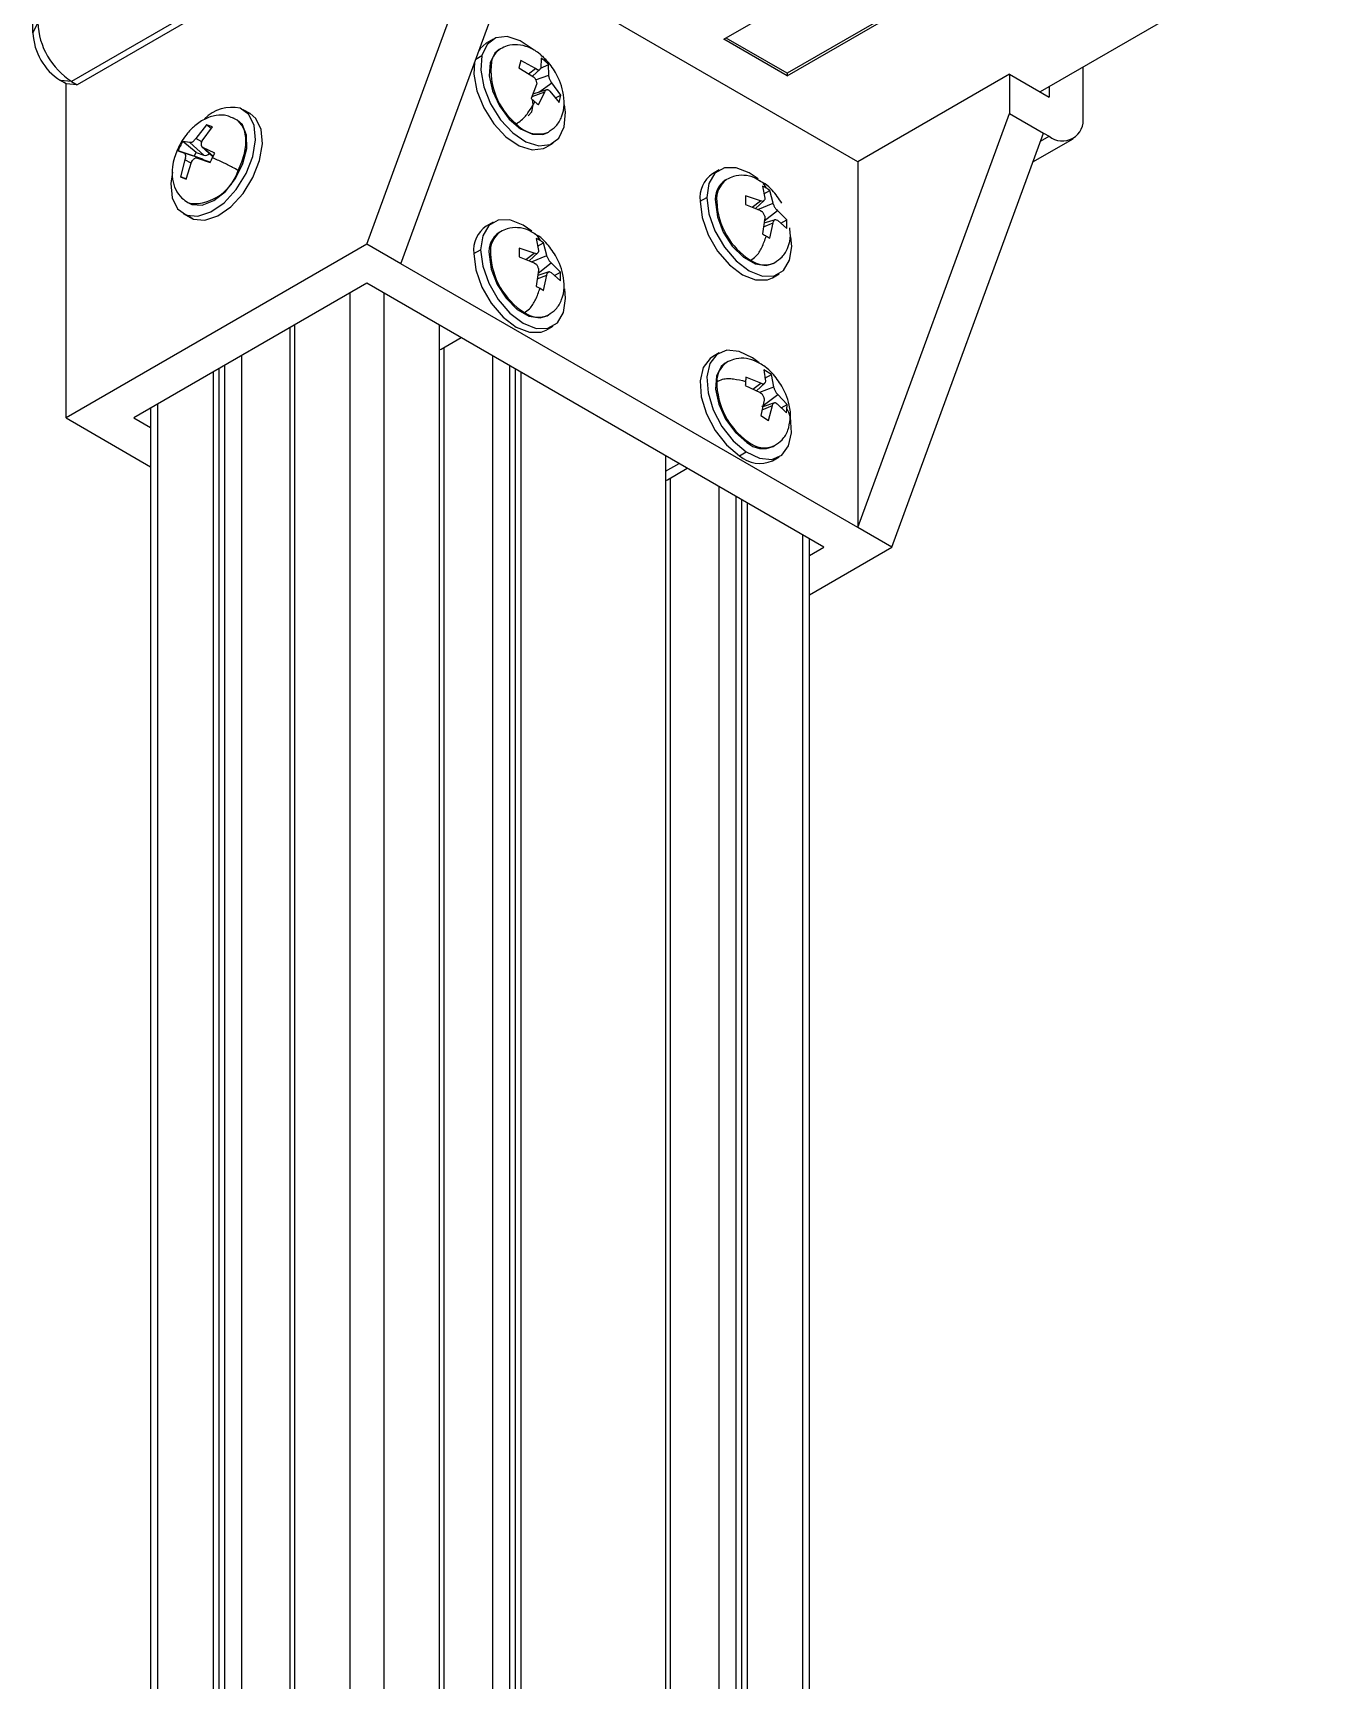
# Model space of a CAD drawing. Header units: millimetres. Extents: x 1258 to 2922, y -135 to 1239.
# Drawn here: x 1384 to 1424.1, y 805.2 to 856.6 of the extents above; entities that cross this region are included whole.
import ezdxf

# ---------------------------------------------------------------- set-up
doc = ezdxf.new("R2010")
doc.units = ezdxf.units.MM
doc.header["$LTSCALE"] = 6

msp = doc.modelspace()

# ---------------------------------------------------------------- linework, layer by layer
at = {"color": 7, "linetype": 'Continuous', "lineweight": 25}
for p, q in [((1384.027, 856.65), (1384.027, 870.694)), ((1399.026, 863.094), (1385.237, 855.134)), ((1399.203, 862.992), (1385.414, 855.032)), ((1394.465, 850.051), (1399.203, 862.992)), ((1395.526, 849.438), (1400.263, 862.38)), ((1424.128, 859.788), (1415.502, 854.808)), ((1405.617, 856.45), (1410.178, 859.082)), ((1409.809, 852.624), (1398.981, 858.875)), ((1412.087, 857.98), (1407.597, 855.388)), ((1407.597, 855.307), (1412.158, 857.94)), ((1384.177, 856.971), (1384.027, 856.65)), ((1398.407, 856.452), (1398.195, 856.329)), ((1407.597, 855.307), (1405.617, 856.45)), ((1407.597, 855.388), (1405.688, 856.49)), ((1398.636, 856.151), (1398.594, 856.127)), ((1398.315, 855.719), (1398.357, 855.743)), ((1399.272, 855.789), (1399.215, 855.561)), ((1399.215, 855.561), (1399.671, 855.277)), ((1399.735, 855.535), (1399.272, 855.789)), ((1399.637, 855.297), (1399.88, 855.517)), ((1399.777, 855.511), (1399.735, 855.535)), ((1399.896, 855.554), (1399.884, 855.523)), ((1399.915, 855.863), (1399.896, 855.554)), ((1399.905, 855.551), (1400.141, 855.668)), ((1400.152, 855.332), (1400.141, 855.668)), ((1407.597, 855.388), (1407.597, 855.307)), ((1416.845, 854.032), (1416.845, 855.584)), ((1385.237, 855.134), (1384.884, 855.166)), ((1385.061, 855.064), (1384.884, 855.166)), ((1385.061, 844.621), (1385.061, 855.064)), ((1385.414, 855.032), (1385.061, 855.064)), ((1385.237, 855.134), (1385.414, 855.032)), ((1399.767, 855.034), (1399.601, 854.596)), ((1400.08, 854.872), (1399.654, 854.736)), ((1399.671, 855.277), (1399.71, 855.239)), ((1399.774, 855.08), (1399.767, 855.034)), ((1400.149, 854.859), (1400.185, 854.831)), ((1400.152, 855.29), (1400.152, 855.332)), ((1400.249, 855.09), (1400.216, 855.131)), ((1400.526, 854.702), (1400.249, 855.09)), ((1414.547, 855.359), (1409.809, 852.624)), ((1414.547, 855.359), (1414.547, 854.134)), ((1414.547, 855.359), (1415.784, 854.645)), ((1415.784, 854.971), (1415.784, 854.645)), ((1399.827, 854.4), (1400.023, 854.812)), ((1400.023, 854.812), (1400.042, 854.847)), ((1400.185, 854.831), (1400.47, 854.474)), ((1400.355, 854.617), (1400.526, 854.702)), ((1400.47, 854.474), (1400.526, 854.702)), ((1390.372, 853.95), (1390.264, 853.993)), ((1390.372, 853.95), (1390.292, 853.987)), ((1390.414, 853.926), (1390.372, 853.95)), ((1390.814, 854.129), (1390.601, 854.251)), ((1409.809, 841.193), (1414.547, 854.134)), ((1414.547, 854.134), (1415.608, 853.522)), ((1389.114, 853.354), (1389.081, 853.308)), ((1389.456, 853.779), (1389.114, 853.354)), ((1389.318, 853.279), (1389.636, 853.713)), ((1389.636, 853.713), (1389.456, 853.779)), ((1389.598, 853.661), (1389.456, 853.779)), ((1400.094, 853.529), (1400.136, 853.553)), ((1410.87, 840.58), (1415.608, 853.522)), ((1415.278, 852.62), (1416.534, 853.346)), ((1415.608, 853.522), (1415.784, 853.42)), ((1388.563, 852.967), (1388.759, 852.891)), ((1389.07, 852.802), (1388.563, 852.967)), ((1388.593, 853.103), (1388.631, 853.116)), ((1388.926, 853.224), (1388.71, 853.26)), ((1389.126, 852.915), (1388.71, 853.26)), ((1388.759, 852.891), (1388.782, 852.874)), ((1389.31, 852.715), (1388.759, 852.891)), ((1388.957, 853.222), (1388.926, 853.224)), ((1389.366, 852.828), (1388.926, 853.224)), ((1389.07, 852.802), (1389.126, 852.915)), ((1389.31, 852.715), (1389.07, 852.802)), ((1389.126, 852.915), (1389.366, 852.828)), ((1389.295, 853.23), (1389.318, 853.279)), ((1389.337, 853.074), (1389.308, 853.095)), ((1389.309, 853.094), (1389.651, 852.782)), ((1389.712, 852.895), (1389.337, 853.074)), ((1400.07, 853.081), (1400.282, 853.204)), ((1388.779, 852.686), (1388.639, 852.149)), ((1388.795, 852.738), (1388.779, 852.686)), ((1388.819, 852.084), (1388.983, 852.611)), ((1388.983, 852.611), (1389.01, 852.66)), ((1389.133, 852.746), (1389.171, 852.741)), ((1389.57, 852.614), (1389.159, 852.745)), ((1389.171, 852.741), (1389.565, 852.602)), ((1405.478, 852.37), (1405.266, 852.247)), ((1409.809, 852.624), (1409.809, 841.193)), ((1388.639, 852.149), (1388.819, 852.084)), ((1388.821, 852.09), (1388.639, 852.149)), ((1405.707, 852.069), (1405.665, 852.045)), ((1406.826, 851.864), (1406.899, 851.483)), ((1406.883, 851.908), (1406.852, 851.939)), ((1388.872, 851.352), (1388.914, 851.328)), ((1388.914, 851.328), (1388.994, 851.291)), ((1388.994, 851.291), (1388.952, 851.315)), ((1404.877, 851.389), (1405.089, 851.511)), ((1405.355, 851.358), (1405.396, 851.382)), ((1406.766, 851.407), (1406.295, 851.557)), ((1406.295, 851.557), (1406.295, 851.289)), ((1406.295, 851.289), (1406.766, 851.102)), ((1406.606, 851.165), (1406.878, 851.412)), ((1406.808, 851.393), (1406.766, 851.407)), ((1406.872, 851.622), (1407.058, 851.729)), ((1406.899, 851.483), (1406.896, 851.444)), ((1407.163, 851.331), (1407.058, 851.729)), ((1407.172, 851.284), (1407.163, 851.331)), ((1388.727, 851.003), (1388.939, 850.881)), ((1389.039, 850.834), (1388.827, 850.957)), ((1388.939, 850.881), (1389.039, 850.834)), ((1406.766, 851.102), (1406.808, 851.074)), ((1406.899, 850.871), (1406.826, 850.37)), ((1407.224, 850.813), (1406.874, 850.702)), ((1406.896, 850.922), (1406.899, 850.871)), ((1407.163, 850.719), (1407.172, 850.762)), ((1407.296, 851.1), (1407.26, 851.132)), ((1407.26, 850.812), (1407.296, 850.795)), ((1407.589, 850.811), (1407.296, 851.1)), ((1407.296, 850.795), (1407.589, 850.542)), ((1407.402, 850.703), (1407.589, 850.811)), ((1407.589, 850.542), (1407.589, 850.811)), ((1398.407, 850.736), (1398.195, 850.613)), ((1398.636, 850.435), (1398.594, 850.411)), ((1399.754, 850.23), (1399.828, 849.85)), ((1399.812, 850.274), (1399.781, 850.306)), ((1407.058, 850.236), (1407.163, 850.719)), ((1407.741, 849.98), (1407.717, 850.283)), ((1394.465, 850.051), (1385.061, 844.621)), ((1395.526, 849.438), (1394.465, 850.051)), ((1397.806, 849.755), (1398.018, 849.877)), ((1398.284, 849.724), (1398.325, 849.748)), ((1399.695, 849.773), (1399.224, 849.924)), ((1399.224, 849.924), (1399.224, 849.655)), ((1399.535, 849.531), (1399.807, 849.778)), ((1399.737, 849.76), (1399.695, 849.773)), ((1399.801, 849.988), (1399.987, 850.096)), ((1399.828, 849.85), (1399.825, 849.81)), ((1400.092, 849.697), (1399.987, 850.096)), ((1409.809, 841.193), (1395.526, 849.438)), ((1399.224, 849.655), (1399.695, 849.468)), ((1399.695, 849.468), (1399.737, 849.44)), ((1399.828, 849.237), (1399.754, 848.736)), ((1399.825, 849.288), (1399.828, 849.237)), ((1400.101, 849.65), (1400.092, 849.697)), ((1400.225, 849.467), (1400.189, 849.498)), ((1400.517, 849.177), (1400.225, 849.467)), ((1407.165, 849.447), (1407.207, 849.471)), ((1394.465, 848.826), (1387.182, 844.621)), ((1408.749, 840.58), (1394.465, 848.826)), ((1400.153, 849.18), (1399.803, 849.068)), ((1399.987, 848.602), (1400.092, 849.085)), ((1400.092, 849.085), (1400.101, 849.128)), ((1400.189, 849.179), (1400.225, 849.162)), ((1400.225, 849.162), (1400.517, 848.908)), ((1400.331, 849.07), (1400.517, 849.177)), ((1400.517, 848.908), (1400.517, 849.177)), ((1407.141, 848.999), (1407.353, 849.122)), ((1400.67, 848.347), (1400.646, 848.649)), ((1400.094, 847.813), (1400.136, 847.837)), ((1392.057, 847.436), (1392.057, 787.461)), ((1392.202, 847.52), (1392.202, 787.545)), ((1396.728, 847.52), (1396.728, 787.545)), ((1400.07, 847.366), (1400.282, 847.488)), ((1396.728, 846.744), (1396.785, 846.768)), ((1396.785, 846.768), (1397.407, 847.128)), ((1396.873, 846.819), (1396.873, 787.461)), ((1405.478, 846.654), (1405.266, 846.531)), ((1389.834, 846.152), (1389.834, 786.265)), ((1390.01, 846.254), (1390.01, 786.326)), ((1390.541, 846.56), (1390.541, 786.585)), ((1398.39, 846.56), (1398.39, 786.68)), ((1398.92, 846.254), (1398.92, 786.986)), ((1399.097, 846.152), (1399.097, 787.088)), ((1405.707, 846.353), (1405.665, 846.329)), ((1406.719, 846.345), (1406.511, 846.501)), ((1407.105, 845.975), (1406.873, 846.128)), ((1406.873, 846.128), (1406.918, 845.767)), ((1389.657, 846.05), (1389.657, 786.177)), ((1399.274, 846.05), (1399.274, 787.151)), ((1406.288, 845.631), (1406.757, 845.414)), ((1406.776, 845.707), (1406.305, 845.889)), ((1406.637, 845.469), (1406.898, 845.706)), ((1406.819, 845.69), (1406.776, 845.707)), ((1406.906, 845.865), (1407.105, 845.975)), ((1406.918, 845.767), (1406.912, 845.729)), ((1407.182, 845.592), (1407.105, 845.975)), ((1406.757, 845.414), (1406.798, 845.383)), ((1406.88, 845.178), (1406.779, 844.693)), ((1406.803, 844.974), (1407.305, 845.357)), ((1407.204, 845.088), (1406.837, 844.97)), ((1406.88, 845.227), (1406.88, 845.178)), ((1407.189, 845.547), (1407.182, 845.592)), ((1407.25, 845.084), (1407.286, 845.064)), ((1407.305, 845.357), (1407.27, 845.392)), ((1407.595, 845.036), (1407.305, 845.357)), ((1385.061, 844.621), (1387.705, 843.095)), ((1387.182, 844.621), (1387.705, 844.32)), ((1387.705, 844.923), (1387.705, 784.948)), ((1406.779, 844.693), (1407.011, 844.539)), ((1407.011, 844.539), (1407.143, 845.004)), ((1407.143, 845.004), (1407.156, 845.045)), ((1407.286, 845.064), (1407.578, 844.778)), ((1407.416, 844.937), (1407.595, 845.036)), ((1406.107, 843.436), (1406.319, 843.558)), ((1406.338, 843.853), (1406.38, 843.877)), ((1407.165, 843.731), (1407.207, 843.755)), ((1403.799, 843.438), (1403.799, 784.572)), ((1403.856, 842.686), (1404.478, 843.046)), ((1407.141, 843.284), (1407.353, 843.406)), ((1403.944, 842.737), (1403.944, 784.488)), ((1405.461, 842.478), (1405.461, 783.613)), ((1405.991, 842.172), (1405.991, 783.307)), ((1406.168, 842.07), (1406.168, 783.205)), ((1406.345, 841.968), (1406.345, 783.103)), ((1410.87, 840.58), (1409.809, 841.193)), ((1408.297, 780.866), (1408.297, 840.841)), ((1408.297, 840.319), (1408.749, 840.58)), ((1408.297, 839.095), (1410.87, 840.58))]:
    msp.add_line(p, q, dxfattribs=at)
at = {"color": 8, "linetype": 'Continuous', "lineweight": 25}
for p, q in [((1397.866, 855.831), (1398.058, 855.942)), ((1399.512, 855.375), (1399.735, 855.535)), ((1399.738, 855.18), (1400.152, 855.332)), ((1399.839, 854.795), (1400.249, 855.09)), ((1399.628, 854.667), (1400.023, 854.812)), ((1389.304, 853.249), (1389.114, 853.354)), ((1415.513, 853.263), (1415.784, 853.42)), ((1389.655, 852.789), (1389.337, 853.074)), ((1388.973, 852.578), (1388.779, 852.686)), ((1389.57, 852.614), (1389.171, 852.741)), ((1388.872, 851.352), (1388.952, 851.315)), ((1406.507, 851.204), (1406.766, 851.407)), ((1406.68, 851.136), (1407.163, 851.331)), ((1406.885, 850.78), (1407.296, 851.1)), ((1406.859, 850.596), (1407.163, 850.719)), ((1399.436, 849.571), (1399.695, 849.773)), ((1399.609, 849.502), (1400.092, 849.697)), ((1399.814, 849.146), (1400.225, 849.467)), ((1399.787, 848.962), (1400.092, 849.085)), ((1393.935, 848.52), (1393.935, 788.545)), ((1394.996, 848.52), (1394.996, 788.545)), ((1406.53, 845.519), (1406.776, 845.707)), ((1406.743, 845.42), (1407.182, 845.592)), ((1387.924, 845.05), (1387.924, 785.075)), ((1406.817, 844.876), (1407.143, 845.004)), ((1403.799, 842.953), (1404.219, 843.195)), ((1408.077, 840.968), (1408.077, 781.048))]:
    msp.add_line(p, q, dxfattribs=at)
at = {"color": 7, "linetype": 'Continuous', "lineweight": 25, "flags": 128}
for points in [[(1399.681, 856.114), (1399.666, 856.127), (1399.253, 856.408), (1398.849, 856.534), (1398.493, 856.493), (1398.221, 856.289), (1398.058, 855.942)], [(1398.195, 856.329), (1398.008, 856.167), (1397.969, 856.111)], [(1398.058, 855.942), (1398.022, 855.486), (1398.114, 854.965), (1398.328, 854.432), (1398.641, 853.936), (1399.022, 853.528), (1399.435, 853.248), (1399.84, 853.122), (1400.195, 853.163), (1400.468, 853.366), (1400.63, 853.713)], [(1398.594, 856.127), (1398.465, 856.021), (1398.315, 855.719)], [(1397.826, 855.721), (1397.809, 855.363), (1397.902, 854.843), (1398.116, 854.309), (1398.428, 853.814), (1398.81, 853.406), (1399.223, 853.125), (1399.628, 852.999), (1399.983, 853.04), (1400.07, 853.081)], [(1398.315, 855.719), (1398.289, 855.31), (1398.39, 854.842), (1398.607, 854.373), (1398.912, 853.959), (1399.269, 853.649), (1399.636, 853.482), (1399.967, 853.477), (1400.094, 853.529)], [(1399.507, 854.056), (1399.507, 854.056), (1399.622, 854.188), (1399.662, 854.399), (1399.645, 854.566)], [(1400.63, 853.713), (1400.667, 854.169), (1400.64, 854.405)], [(1388.827, 850.957), (1389.185, 850.923), (1389.591, 851.056), (1390.003, 851.343), (1390.383, 851.756), (1390.692, 852.253), (1390.9, 852.788), (1390.988, 853.307), (1390.946, 853.759), (1390.778, 854.1), (1390.501, 854.298)], [(1388.994, 851.291), (1389.316, 851.269), (1389.679, 851.411), (1390.041, 851.7), (1390.357, 852.101), (1390.59, 852.565), (1390.711, 853.036), (1390.706, 853.459), (1390.575, 853.781), (1390.414, 853.926)], [(1389.039, 850.834), (1389.397, 850.801), (1389.803, 850.934), (1390.215, 851.221), (1390.595, 851.633), (1390.904, 852.131), (1391.112, 852.665), (1391.2, 853.184), (1391.158, 853.636), (1390.99, 853.978), (1390.814, 854.129)], [(1388.387, 852.3), (1388.34, 851.948), (1388.382, 851.495), (1388.55, 851.154), (1388.827, 850.957)], [(1389.356, 852.682), (1389.341, 852.698), (1389.31, 852.715)], [(1406.688, 852.087), (1406.415, 852.277), (1406.006, 852.438), (1405.636, 852.434), (1405.343, 852.265), (1405.154, 851.947), (1405.089, 851.511)], [(1404.877, 851.389), (1404.942, 850.878), (1405.131, 850.343), (1405.424, 849.834), (1405.793, 849.404), (1406.203, 849.092), (1406.613, 848.931), (1406.982, 848.935), (1407.141, 848.999)], [(1405.089, 851.511), (1405.154, 851), (1405.343, 850.465), (1405.636, 849.957), (1406.006, 849.526), (1406.415, 849.215), (1406.825, 849.053), (1407.195, 849.057), (1407.488, 849.227), (1407.676, 849.545), (1407.741, 849.98)], [(1405.355, 851.358), (1405.419, 850.902), (1405.603, 850.427), (1405.885, 849.991), (1406.231, 849.646), (1406.599, 849.433), (1406.946, 849.379), (1407.165, 849.447)], [(1399.617, 850.453), (1399.344, 850.643), (1398.935, 850.805), (1398.565, 850.8), (1398.272, 850.631), (1398.083, 850.313), (1398.018, 849.877)], [(1397.806, 849.755), (1397.871, 849.244), (1398.06, 848.709), (1398.353, 848.201), (1398.722, 847.77), (1399.132, 847.458), (1399.542, 847.297), (1399.911, 847.301), (1400.07, 847.366)], [(1398.018, 849.877), (1398.083, 849.367), (1398.272, 848.831), (1398.565, 848.323), (1398.935, 847.892), (1399.344, 847.581), (1399.754, 847.419), (1400.124, 847.423), (1400.417, 847.593), (1400.605, 847.911), (1400.67, 848.347)], [(1398.284, 849.724), (1398.348, 849.268), (1398.532, 848.794), (1398.814, 848.357), (1399.16, 848.012), (1399.528, 847.799), (1399.875, 847.745), (1400.094, 847.813)], [(1406.511, 846.501), (1406.098, 846.7), (1405.716, 846.734), (1405.402, 846.602), (1405.187, 846.316), (1405.093, 845.904), (1405.128, 845.407), (1405.289, 844.872), (1405.56, 844.353), (1405.915, 843.901), (1406.319, 843.558)], [(1405.266, 846.531), (1405.19, 846.48), (1404.975, 846.194), (1404.881, 845.782), (1404.916, 845.284), (1405.077, 844.75), (1405.348, 844.231), (1405.703, 843.778), (1406.107, 843.436)], [(1405.665, 846.329), (1405.538, 846.224), (1405.387, 845.923), (1405.36, 845.514), (1405.461, 845.047), (1405.676, 844.578), (1405.981, 844.163), (1406.338, 843.853)], [(1406.319, 843.558), (1406.732, 843.36), (1407.115, 843.325), (1407.429, 843.458), (1407.643, 843.744), (1407.738, 844.155), (1407.703, 844.653), (1407.694, 844.695)], [(1403.799, 842.662), (1403.828, 842.672), (1403.856, 842.686)]]:
    msp.add_lwpolyline(points, dxfattribs=at)
at = {"color": 8, "linetype": 'Continuous', "lineweight": 25, "flags": 128}
msp.add_lwpolyline([(1390.445, 852.352), (1390.56, 852.619), (1390.638, 852.886), (1390.678, 853.145), (1390.678, 853.385), (1390.636, 853.596), (1390.556, 853.771), (1390.44, 853.903), (1390.372, 853.95)], dxfattribs=at)
at = {"color": 7, "linetype": 'Continuous', "lineweight": 25}
for centre, radius, start, end in [((1386.48, 857.076), 2.305, 182.6055, 237.3945), ((1385.887, 856.734), 1.862, 182.6055, 237.3945), ((1400.517, 855.487), 2.176, 173.2296, 230.3205), ((1390.25, 853.111), 1.213, 78.0253, 134.9545), ((1416.199, 853.927), 0.655, 230.7967, 9.214), ((1389.406, 853.029), 0.205, 258.7721, 312.7321), ((1389.019, 852.812), 1.498, 267.4732, 342.1385), ((1405.782, 851.497), 0.911, 124.5077, 186.8045), ((1406.062, 851.451), 0.714, 123.7936, 187.5186), ((1407.699, 851.487), 2.305, 182.6055, 237.3945), ((1398.711, 849.863), 0.911, 124.5077, 186.8045), ((1398.991, 849.818), 0.714, 123.7936, 187.5186), ((1400.628, 849.853), 2.305, 182.6055, 237.3945), ((1407.693, 845.757), 2.294, 180.1021, 235.0892), ((1406.845, 844.427), 0.766, 228.5643, 294.663), ((1406.745, 844.179), 0.979, 229.3658, 293.8616)]:
    msp.add_arc(centre, radius, start, end, dxfattribs=at)
at = {"color": 8, "linetype": 'Continuous', "lineweight": 25}
for centre, radius, start, end in [((1398.964, 855.627), 0.618, 121.7482, 169.1524), ((1399.813, 854.387), 0.894, 219.9772, 291.1222), ((1406.153, 851.455), 0.76, 127.0336, 185.503), ((1399.082, 849.821), 0.76, 127.0336, 185.503), ((1406.896, 850.158), 0.754, 234.3824, 294.3071), ((1399.825, 848.524), 0.754, 234.3824, 294.3071), ((1406.101, 845.772), 0.702, 124.1298, 181.4998), ((1406.888, 844.457), 0.771, 228.7973, 294.4255)]:
    msp.add_arc(centre, radius, start, end, dxfattribs=at)
at = {"color": 7, "linetype": 'Continuous', "lineweight": 25}
for points, knots in [([(1399.933, 855.929), (1399.901, 855.958), (1399.772, 856.077), (1399.516, 856.214), (1399.184, 856.298), (1398.885, 856.273), (1398.707, 856.186), (1398.636, 856.151)], [0, 0, 0, 0, 0.0844501, 0.3459476, 0.599583, 0.8404486, 1, 1, 1, 1]), ([(1400.361, 855.415), (1400.269, 855.558), (1400.145, 855.75), (1399.976, 855.892), (1399.933, 855.929)], [0, 0, 0, 0, 0.742421, 1, 1, 1, 1]), ([(1399.777, 855.511), (1399.788, 855.506), (1399.811, 855.498), (1399.841, 855.497), (1399.866, 855.504), (1399.878, 855.517), (1399.884, 855.523)], [0, 0, 0, 0, 0.250273, 0.5, 0.749727, 1, 1, 1, 1]), ([(1400.032, 855.768), (1400.011, 855.787), (1399.973, 855.819), (1399.933, 855.85), (1399.915, 855.863)], [0, 0, 0, 0, 0.559869, 1, 1, 1, 1]), ([(1400.141, 855.668), (1400.121, 855.687), (1400.086, 855.721), (1400.048, 855.754), (1400.032, 855.768)], [0, 0, 0, 0, 0.560075, 1, 1, 1, 1]), ([(1400.136, 853.553), (1400.218, 853.61), (1400.405, 853.741), (1400.573, 854.033), (1400.647, 854.404), (1400.609, 854.797), (1400.505, 855.142), (1400.405, 855.331), (1400.361, 855.415)], [0, 0, 0, 0, 0.1414225, 0.3215252, 0.5168436, 0.7117347, 0.8730782, 1, 1, 1, 1]), ([(1399.774, 855.08), (1399.773, 855.093), (1399.771, 855.12), (1399.758, 855.162), (1399.738, 855.203), (1399.719, 855.227), (1399.71, 855.239)], [0, 0, 0, 0, 0.2502728, 0.5, 0.7497272, 1, 1, 1, 1]), ([(1400.149, 854.859), (1400.139, 854.864), (1400.118, 854.874), (1400.089, 854.875), (1400.063, 854.867), (1400.049, 854.854), (1400.042, 854.847)], [0, 0, 0, 0, 0.250273, 0.5, 0.749727, 1, 1, 1, 1]), ([(1400.152, 855.29), (1400.154, 855.277), (1400.158, 855.252), (1400.172, 855.21), (1400.191, 855.168), (1400.208, 855.143), (1400.216, 855.131)], [0, 0, 0, 0, 0.250273, 0.5, 0.749727, 1, 1, 1, 1]), ([(1399.128, 853.812), (1399.183, 853.847), (1399.28, 853.908), (1399.417, 854.046), (1399.565, 854.243), (1399.654, 854.394), (1399.718, 854.5)], [0, 0, 0, 0, 0.233001, 0.418435, 0.591328, 1, 1, 1, 1]), ([(1399.601, 854.596), (1399.623, 854.578), (1399.663, 854.546), (1399.701, 854.514), (1399.718, 854.5)], [0, 0, 0, 0, 0.560075, 1, 1, 1, 1]), ([(1399.718, 854.5), (1399.739, 854.481), (1399.776, 854.448), (1399.811, 854.415), (1399.827, 854.4)], [0, 0, 0, 0, 0.559869, 1, 1, 1, 1]), ([(1390.264, 853.993), (1390.209, 854.018), (1390.038, 854.095), (1389.738, 854.087), (1389.38, 853.968), (1389.058, 853.738), (1388.812, 853.475), (1388.698, 853.294), (1388.647, 853.214)], [0, 0, 0, 0, 0.090564, 0.281335, 0.488223, 0.694659, 0.86556, 1, 1, 1, 1]), ([(1388.647, 853.214), (1388.573, 853.062), (1388.453, 852.819), (1388.376, 852.427), (1388.375, 852.082), (1388.471, 851.753), (1388.642, 851.507), (1388.807, 851.396), (1388.872, 851.352)], [0, 0, 0, 0, 0.225449, 0.362472, 0.544562, 0.721176, 0.888899, 1, 1, 1, 1]), ([(1388.631, 853.116), (1388.618, 853.088), (1388.594, 853.039), (1388.572, 852.989), (1388.563, 852.967)], [0, 0, 0, 0, 0.5598693, 1, 1, 1, 1]), ([(1388.71, 853.26), (1388.694, 853.233), (1388.667, 853.186), (1388.642, 853.137), (1388.631, 853.116)], [0, 0, 0, 0, 0.560075, 1, 1, 1, 1]), ([(1388.795, 852.738), (1388.798, 852.752), (1388.803, 852.781), (1388.803, 852.818), (1388.797, 852.851), (1388.787, 852.866), (1388.782, 852.874)], [0, 0, 0, 0, 0.250273, 0.5, 0.749727, 1, 1, 1, 1]), ([(1388.957, 853.222), (1388.967, 853.225), (1388.987, 853.23), (1389.019, 853.249), (1389.051, 853.275), (1389.071, 853.297), (1389.081, 853.308)], [0, 0, 0, 0, 0.250273, 0.5, 0.749727, 1, 1, 1, 1]), ([(1389.295, 853.23), (1389.292, 853.217), (1389.284, 853.19), (1389.284, 853.153), (1389.291, 853.119), (1389.302, 853.103), (1389.308, 853.095)], [0, 0, 0, 0, 0.250273, 0.5, 0.749727, 1, 1, 1, 1]), ([(1389.635, 852.751), (1389.649, 852.778), (1389.674, 852.827), (1389.701, 852.874), (1389.712, 852.895)], [0, 0, 0, 0, 0.559869, 1, 1, 1, 1]), ([(1389.133, 852.746), (1389.122, 852.744), (1389.101, 852.741), (1389.068, 852.722), (1389.036, 852.696), (1389.019, 852.672), (1389.01, 852.66)], [0, 0, 0, 0, 0.2502728, 0.5, 0.7497272, 1, 1, 1, 1]), ([(1389.565, 852.602), (1389.578, 852.63), (1389.6, 852.68), (1389.625, 852.729), (1389.635, 852.751)], [0, 0, 0, 0, 0.560075, 1, 1, 1, 1]), ([(1390.445, 852.352), (1390.388, 852.384), (1390.287, 852.441), (1390.113, 852.53), (1389.895, 852.634), (1389.742, 852.703), (1389.635, 852.751)], [0, 0, 0, 0, 0.233001, 0.418435, 0.591328, 1, 1, 1, 1]), ([(1406.749, 852.023), (1406.694, 852.057), (1406.534, 852.157), (1406.254, 852.213), (1405.956, 852.192), (1405.778, 852.104), (1405.707, 852.069)], [0, 0, 0, 0, 0.170003, 0.491868, 0.797528, 1, 1, 1, 1]), ([(1407.432, 851.333), (1407.338, 851.472), (1407.186, 851.695), (1406.94, 851.922), (1406.803, 851.994), (1406.749, 852.023)], [0, 0, 0, 0, 0.4995795, 0.8032144, 1, 1, 1, 1]), ([(1406.946, 851.8), (1406.924, 851.812), (1406.885, 851.834), (1406.844, 851.855), (1406.826, 851.864)], [0, 0, 0, 0, 0.559869, 1, 1, 1, 1]), ([(1407.058, 851.729), (1407.038, 851.743), (1407.001, 851.767), (1406.963, 851.79), (1406.946, 851.8)], [0, 0, 0, 0, 0.560075, 1, 1, 1, 1]), ([(1406.808, 851.393), (1406.818, 851.392), (1406.84, 851.391), (1406.865, 851.4), (1406.885, 851.417), (1406.892, 851.435), (1406.896, 851.444)], [0, 0, 0, 0, 0.250273, 0.5, 0.749727, 1, 1, 1, 1]), ([(1407.172, 851.284), (1407.177, 851.271), (1407.186, 851.243), (1407.207, 851.203), (1407.232, 851.164), (1407.251, 851.143), (1407.26, 851.132)], [0, 0, 0, 0, 0.250273, 0.5, 0.749727, 1, 1, 1, 1]), ([(1406.896, 850.922), (1406.892, 850.936), (1406.885, 850.964), (1406.865, 851.005), (1406.84, 851.043), (1406.818, 851.063), (1406.808, 851.074)], [0, 0, 0, 0, 0.250273, 0.5, 0.749727, 1, 1, 1, 1]), ([(1407.26, 850.812), (1407.251, 850.814), (1407.232, 850.817), (1407.207, 850.808), (1407.186, 850.791), (1407.177, 850.771), (1407.172, 850.762)], [0, 0, 0, 0, 0.250273, 0.5, 0.749727, 1, 1, 1, 1]), ([(1399.678, 850.389), (1399.623, 850.423), (1399.463, 850.523), (1399.183, 850.579), (1398.885, 850.558), (1398.707, 850.47), (1398.636, 850.435)], [0, 0, 0, 0, 0.170003, 0.491868, 0.797528, 1, 1, 1, 1]), ([(1400.361, 849.699), (1400.267, 849.838), (1400.115, 850.061), (1399.868, 850.289), (1399.732, 850.361), (1399.678, 850.389)], [0, 0, 0, 0, 0.4995795, 0.8032144, 1, 1, 1, 1]), ([(1399.875, 850.166), (1399.853, 850.178), (1399.814, 850.2), (1399.773, 850.221), (1399.754, 850.23)], [0, 0, 0, 0, 0.559869, 1, 1, 1, 1]), ([(1406.457, 849.545), (1406.51, 849.58), (1406.607, 849.643), (1406.726, 849.793), (1406.842, 850.012), (1406.903, 850.184), (1406.946, 850.304)], [0, 0, 0, 0, 0.2330012, 0.4184346, 0.591328, 1, 1, 1, 1]), ([(1406.826, 850.37), (1406.849, 850.358), (1406.89, 850.337), (1406.929, 850.314), (1406.946, 850.304)], [0, 0, 0, 0, 0.560075, 1, 1, 1, 1]), ([(1406.946, 850.304), (1406.967, 850.292), (1407.006, 850.269), (1407.042, 850.246), (1407.058, 850.236)], [0, 0, 0, 0, 0.559869, 1, 1, 1, 1]), ([(1407.207, 849.471), (1407.289, 849.528), (1407.477, 849.659), (1407.641, 849.951), (1407.716, 850.265), (1407.688, 850.482), (1407.678, 850.56)], [0, 0, 0, 0, 0.225597, 0.512898, 0.82447, 1, 1, 1, 1]), ([(1399.737, 849.76), (1399.747, 849.759), (1399.768, 849.757), (1399.794, 849.766), (1399.814, 849.783), (1399.821, 849.801), (1399.825, 849.81)], [0, 0, 0, 0, 0.250273, 0.5, 0.749727, 1, 1, 1, 1]), ([(1399.987, 850.096), (1399.967, 850.109), (1399.93, 850.133), (1399.892, 850.156), (1399.875, 850.166)], [0, 0, 0, 0, 0.560075, 1, 1, 1, 1]), ([(1399.825, 849.288), (1399.821, 849.302), (1399.814, 849.33), (1399.794, 849.372), (1399.768, 849.41), (1399.747, 849.43), (1399.737, 849.44)], [0, 0, 0, 0, 0.250273, 0.5, 0.749727, 1, 1, 1, 1]), ([(1400.101, 849.65), (1400.106, 849.637), (1400.115, 849.61), (1400.136, 849.569), (1400.161, 849.53), (1400.18, 849.509), (1400.189, 849.498)], [0, 0, 0, 0, 0.250273, 0.5, 0.749727, 1, 1, 1, 1]), ([(1400.136, 847.837), (1400.218, 847.894), (1400.405, 848.025), (1400.573, 848.317), (1400.647, 848.688), (1400.609, 849.081), (1400.505, 849.426), (1400.405, 849.615), (1400.361, 849.699)], [0, 0, 0, 0, 0.141423, 0.321525, 0.516844, 0.711735, 0.873078, 1, 1, 1, 1]), ([(1399.754, 848.736), (1399.777, 848.724), (1399.819, 848.703), (1399.858, 848.68), (1399.875, 848.671)], [0, 0, 0, 0, 0.560075, 1, 1, 1, 1]), ([(1400.189, 849.179), (1400.18, 849.18), (1400.161, 849.183), (1400.136, 849.174), (1400.115, 849.157), (1400.106, 849.138), (1400.101, 849.128)], [0, 0, 0, 0, 0.250273, 0.5, 0.749727, 1, 1, 1, 1]), ([(1399.386, 847.911), (1399.439, 847.946), (1399.536, 848.009), (1399.655, 848.159), (1399.771, 848.379), (1399.832, 848.55), (1399.875, 848.671)], [0, 0, 0, 0, 0.2330012, 0.4184346, 0.591328, 1, 1, 1, 1]), ([(1399.875, 848.671), (1399.896, 848.658), (1399.935, 848.636), (1399.971, 848.612), (1399.987, 848.602)], [0, 0, 0, 0, 0.559869, 1, 1, 1, 1]), ([(1407.432, 845.617), (1407.338, 845.757), (1407.187, 845.983), (1406.886, 846.245), (1406.588, 846.419), (1406.255, 846.5), (1405.956, 846.475), (1405.778, 846.388), (1405.707, 846.353)], [0, 0, 0, 0, 0.225449, 0.362472, 0.544562, 0.721176, 0.888899, 1, 1, 1, 1]), ([(1405.399, 845.753), (1405.456, 845.782), (1405.559, 845.833), (1405.748, 845.856), (1405.996, 845.835), (1406.175, 845.793), (1406.3, 845.763)], [0, 0, 0, 0, 0.233001, 0.418435, 0.591328, 1, 1, 1, 1]), ([(1406.3, 845.763), (1406.298, 845.739), (1406.295, 845.696), (1406.291, 845.651), (1406.288, 845.631)], [0, 0, 0, 0, 0.559869, 1, 1, 1, 1]), ([(1406.305, 845.889), (1406.305, 845.866), (1406.304, 845.825), (1406.301, 845.782), (1406.3, 845.763)], [0, 0, 0, 0, 0.560075, 1, 1, 1, 1]), ([(1406.819, 845.69), (1406.829, 845.688), (1406.851, 845.684), (1406.878, 845.691), (1406.9, 845.705), (1406.908, 845.721), (1406.912, 845.729)], [0, 0, 0, 0, 0.250273, 0.5, 0.749727, 1, 1, 1, 1]), ([(1407.693, 844.585), (1407.695, 844.594), (1407.724, 844.728), (1407.674, 845.001), (1407.577, 845.343), (1407.476, 845.533), (1407.432, 845.617)], [0, 0, 0, 0, 0.028699, 0.420493, 0.744846, 1, 1, 1, 1]), ([(1406.88, 845.227), (1406.877, 845.241), (1406.871, 845.269), (1406.853, 845.311), (1406.829, 845.35), (1406.809, 845.372), (1406.798, 845.383)], [0, 0, 0, 0, 0.250273, 0.5, 0.749727, 1, 1, 1, 1]), ([(1407.25, 845.084), (1407.24, 845.087), (1407.22, 845.092), (1407.194, 845.086), (1407.171, 845.071), (1407.161, 845.054), (1407.156, 845.045)], [0, 0, 0, 0, 0.250273, 0.5, 0.749727, 1, 1, 1, 1]), ([(1407.189, 845.547), (1407.192, 845.533), (1407.2, 845.507), (1407.219, 845.465), (1407.242, 845.426), (1407.26, 845.403), (1407.27, 845.392)], [0, 0, 0, 0, 0.250273, 0.5, 0.749727, 1, 1, 1, 1]), ([(1407.207, 843.755), (1407.289, 843.812), (1407.475, 843.943), (1407.645, 844.225), (1407.677, 844.465), (1407.693, 844.585)], [0, 0, 0, 0, 0.2814, 0.639765, 1, 1, 1, 1]), ([(1407.578, 844.778), (1407.582, 844.803), (1407.587, 844.847), (1407.59, 844.89), (1407.592, 844.909)], [0, 0, 0, 0, 0.560075, 1, 1, 1, 1]), ([(1407.592, 844.909), (1407.593, 844.933), (1407.595, 844.976), (1407.595, 845.018), (1407.595, 845.036)], [0, 0, 0, 0, 0.559869, 1, 1, 1, 1])]:
    msp.add_open_spline(points, degree=3, knots=knots, dxfattribs=at)
at = {"color": 8, "linetype": 'Continuous', "lineweight": 25}
for points, knots in [([(1399.935, 855.931), (1399.939, 855.928), (1399.991, 855.895), (1400.013, 855.829), (1400.032, 855.768)], [0, 0, 0, 0, 0.089582, 1, 1, 1, 1]), ([(1406.753, 852.029), (1406.77, 852.018), (1406.853, 851.967), (1406.905, 851.873), (1406.946, 851.8)], [0, 0, 0, 0, 0.212231, 1, 1, 1, 1]), ([(1399.682, 850.395), (1399.699, 850.384), (1399.781, 850.334), (1399.834, 850.24), (1399.875, 850.166)], [0, 0, 0, 0, 0.212231, 1, 1, 1, 1]), ([(1407.694, 844.584), (1407.694, 844.613), (1407.692, 844.723), (1407.634, 844.83), (1407.592, 844.909)], [0, 0, 0, 0, 0.257258, 1, 1, 1, 1])]:
    msp.add_open_spline(points, degree=3, knots=knots, dxfattribs=at)

doc.saveas('drawing.dxf')
